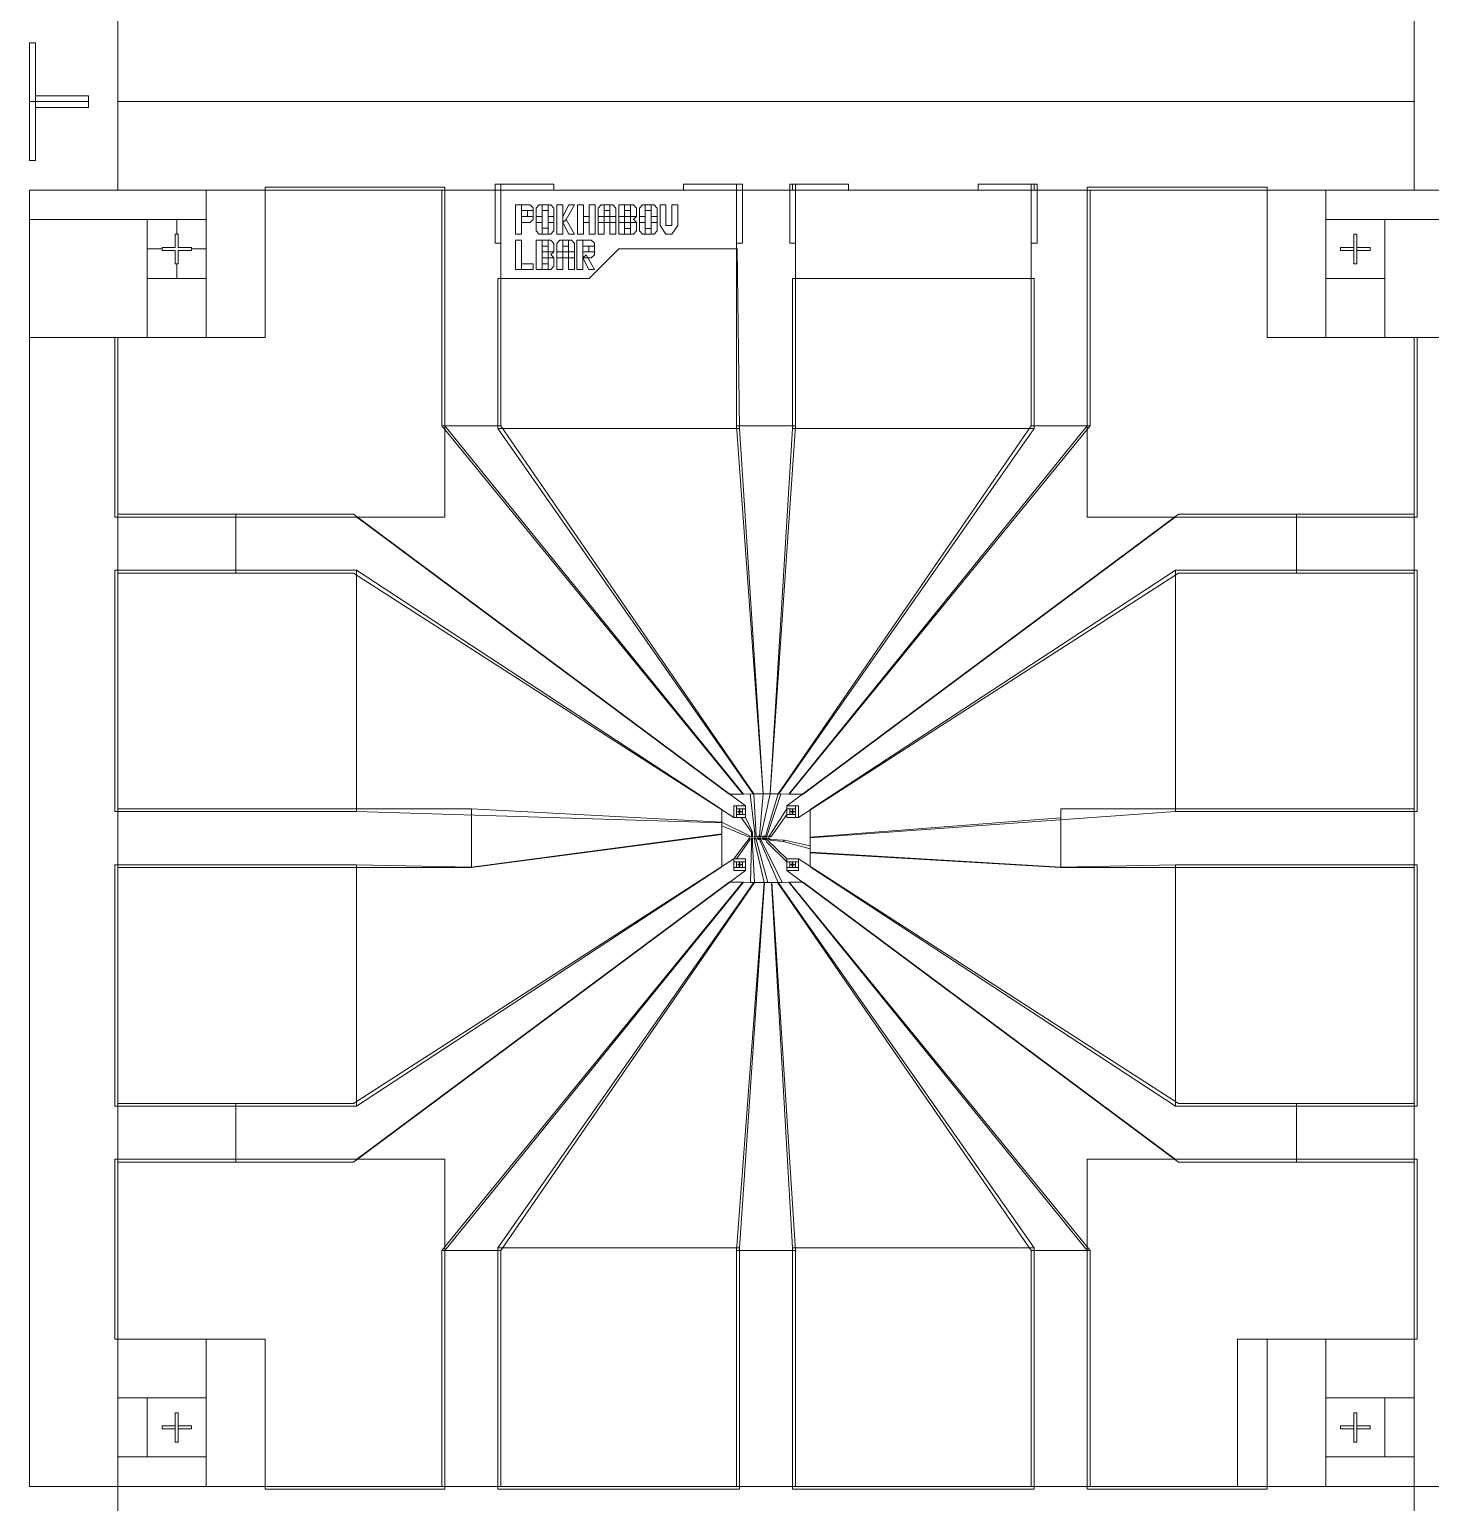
# Model space of a CAD drawing. Header units: millimetres. Extents: x -11355 to -1355, y 1102 to 18602.
# Drawn here: x -11355 to -8978, y 13724 to 16224 of the extents above; entities that cross this region are included whole.
import ezdxf

# ---------------------------------------------------------------- set-up
doc = ezdxf.new("R2010")
doc.units = ezdxf.units.MM
doc.header["$MEASUREMENT"] = 0
doc.layers.add('Etching', color=7, linetype='Continuous')
doc.layers.add('Ohmic', color=7, linetype='Continuous')
doc.layers.add('Mark', color=7, linetype='Continuous', plot=False)

msp = doc.modelspace()

# ---------------------------------------------------------------- linework, layer by layer
at = {"layer": 'Etching', "color": 242, "lineweight": 9}
for points in [[(-11205, 16101.5), (-9005, 16101.5), (-9005, 16251.5), (-11205, 16251.5), (-11205, 16101.5)], [(-11205, 15951.5), (-9005, 15951.5), (-9005, 16101.5), (-11205, 16101.5), (-11205, 15951.5)], [(-11355, 15901.5), (-11055, 15901.5), (-11055, 15951.5), (-11355, 15951.5), (-11355, 15901.5)], [(-11055, 15701.5), (-10955, 15701.5), (-10955, 15951.5), (-11055, 15951.5), (-11055, 15701.5)], [(-10655, 15551.5), (-10555, 15551.5), (-10555, 15951.5), (-10655, 15951.5), (-10655, 15551.5)], [(-10155, 15551.5), (-10055, 15551.5), (-10055, 15951.5), (-10155, 15951.5), (-10155, 15551.5)], [(-9655, 15551.5), (-9555, 15551.5), (-9555, 15951.5), (-9655, 15951.5), (-9655, 15551.5)], [(-9255, 15701.5), (-9155, 15701.5), (-9155, 15951.5), (-9255, 15951.5), (-9255, 15701.5)], [(-9155, 15901.5), (-8855, 15901.5), (-8855, 15951.5), (-9155, 15951.5), (-9155, 15901.5)], [(-11355, 15701.5), (-11155, 15701.5), (-11155, 15901.5), (-11355, 15901.5), (-11355, 15701.5)], [(-9055, 15701.5), (-8855, 15701.5), (-8855, 15901.5), (-9055, 15901.5), (-9055, 15701.5)], [(-11155, 15701.5), (-11055, 15701.5), (-11055, 15801.5), (-11155, 15801.5), (-11155, 15701.5)], [(-9155, 15701.5), (-9055, 15701.5), (-9055, 15801.5), (-9155, 15801.5), (-9155, 15701.5)], [(-11355, 13751.5), (-11205, 13751.5), (-11205, 15701.5), (-11355, 15701.5), (-11355, 13751.5)], [(-9005, 13751.5), (-8855, 13751.5), (-8855, 15701.5), (-9005, 15701.5), (-9005, 13751.5)], [(-10144.303, 14926.332), (-10655, 15551.5), (-10555, 15551.5), (-10125.63, 14926.5), (-10144.303, 14926.332)], [(-10109.998, 14926.501), (-10155, 15551.5), (-10055, 15551.5), (-10098, 14926.501), (-10109.998, 14926.501)], [(-10065.697, 14926.332), (-9555, 15551.5), (-9655, 15551.5), (-10084.37, 14926.5), (-10065.697, 14926.332)], [(-11205, 15301.5), (-11005, 15301.5), (-11005, 15401.5), (-11205, 15401.5), (-11205, 15301.5)], [(-10805, 15401.5), (-11005, 15401.5), (-11005, 15301.5), (-10805, 15301.5), (-10160, 14886.5), (-10160, 14906.5), (-10140, 14906.5), (-10805, 15401.5)], [(-9405, 15401.5), (-9205, 15401.5), (-9205, 15301.5), (-9405, 15301.5), (-10050, 14886.5), (-10050, 14906.5), (-10070, 14906.5), (-9405, 15401.5)], [(-9205, 15301.5), (-9005, 15301.5), (-9005, 15401.5), (-9205, 15401.5), (-9205, 15301.5)], [(-10125.957, 14852.997), (-10121.957, 14852.997), (-10121.957, 14854.997), (-10126, 14926.612), (-10132, 14926.442), (-10123.959, 14859.497), (-10123.959, 14854.997), (-10125.957, 14852.997)], [(-10109.998, 14926.501), (-10097.999, 14926.501), (-10114, 14854.998), (-10116.001, 14854.998), (-10109.998, 14926.501)], [(-10106, 14854.999), (-10103.998, 14854.999), (-10080, 14926.46), (-10084.37, 14926.5), (-10106, 14854.999)], [(-11205, 14801.5), (-10605, 14801.5), (-10605, 14901.5), (-11205, 14901.5), (-11205, 14801.5)], [(-10180, 14878.487), (-10180, 14857.929), (-10605, 14801.5), (-10605, 14901.5), (-10180, 14878.487)], [(-10160, 14886.5), (-10155, 14886.5), (-10155, 14906.5), (-10160, 14906.5), (-10160, 14886.5)], [(-10155, 14901.5), (-10140, 14901.5), (-10140, 14906.5), (-10155, 14906.5), (-10155, 14901.5)], [(-10145, 14891.5), (-10140, 14891.5), (-10140, 14901.5), (-10145, 14901.5), (-10145, 14891.5)], [(-10070, 14891.5), (-10096, 14854.999), (-10100, 14854.999), (-10070, 14901.5), (-10070, 14891.5)], [(-10070, 14901.5), (-10055, 14901.5), (-10055, 14906.5), (-10070, 14906.5), (-10070, 14901.5)], [(-10070, 14891.5), (-10065, 14891.5), (-10065, 14901.5), (-10070, 14901.5), (-10070, 14891.5)], [(-10055, 14886.5), (-10050, 14886.5), (-10050, 14906.5), (-10055, 14906.5), (-10055, 14886.5)], [(-9605, 14801.5), (-9005, 14801.5), (-9005, 14901.5), (-9605, 14901.5), (-9605, 14801.5)], [(-10180, 14872.58), (-10134, 14853), (-10131.998, 14855), (-10180, 14878.487), (-10180, 14872.58)], [(-10155, 14886.5), (-10140, 14886.5), (-10140, 14891.5), (-10155, 14891.5), (-10155, 14886.5)], [(-10140, 14886.5), (-10147.5, 14886.5), (-10130, 14861.465), (-10128, 14861.465), (-10140, 14886.5)], [(-10070, 14886.5), (-10055, 14886.5), (-10055, 14891.5), (-10070, 14891.5), (-10070, 14886.5)], [(-10030.001, 14853), (-10030, 14826.681), (-9605, 14801.5), (-9605, 14886.121), (-10030.001, 14853)], [(-10155.027, 14816.5), (-10160, 14816.5), (-10134, 14850.999), (-10132.001, 14848.999), (-10155.027, 14816.5)], [(-10134, 14853), (-10132, 14853), (-10131.998, 14855), (-10134, 14853)], [(-10134, 14850.999), (-10132, 14850.999), (-10132.001, 14848.999), (-10134, 14850.999)], [(-10130, 14855), (-10128, 14855), (-10128, 14861.465), (-10130, 14861.465), (-10130, 14855)], [(-10128, 14855), (-10130, 14854.999), (-10130, 14853), (-10128, 14853), (-10128, 14855)], [(-10130, 14849), (-10128, 14849), (-10128, 14851), (-10130, 14851), (-10130, 14849)], [(-10126, 14851), (-10122, 14851), (-10122, 14849), (-10102, 14776.501), (-10108, 14776.501), (-10124.002, 14844.5), (-10124.002, 14849), (-10126, 14851)], [(-10120, 14853), (-10118, 14853), (-10118.003, 14854.999), (-10120, 14853)], [(-10120, 14851), (-10118, 14851), (-10118, 14849), (-10118.003, 14849), (-10120, 14851)], [(-10118.003, 14853), (-10114, 14853), (-10114, 14854.999), (-10118.003, 14854.999), (-10118.003, 14853)], [(-10118.003, 14849), (-10114, 14849), (-10114, 14850.999), (-10118.003, 14850.999), (-10118.003, 14849)], [(-10109.998, 14854.999), (-10104, 14854.999), (-10104.001, 14853), (-10111.998, 14853), (-10109.998, 14854.999)], [(-10111.998, 14851), (-10109.998, 14851), (-10109.998, 14849), (-10110, 14849), (-10111.998, 14851)], [(-10110, 14851), (-10104, 14851), (-10104, 14849), (-10110, 14849), (-10110, 14851)], [(-10102, 14853), (-10100, 14853), (-10096, 14854.999), (-10100, 14854.999), (-10102, 14853)], [(-10097.334, 14849), (-10098, 14848), (-10102, 14851), (-10100, 14851), (-10097.334, 14849)], [(-10131.605, 14776.56), (-10124.63, 14776.499), (-10128, 14841.499), (-10130, 14841.499), (-10131.605, 14776.56)], [(-10130, 14844.5), (-10128, 14844.5), (-10128, 14849), (-10130, 14849), (-10130, 14844.5)], [(-10130, 14841.5), (-10128, 14841.5), (-10128, 14844.5), (-10130, 14844.5), (-10130, 14841.5)], [(-10116.001, 14849), (-10084.37, 14776.5), (-10078, 14776.563), (-10113.999, 14849), (-10116.001, 14849)], [(-10070, 14811.5), (-10104.001, 14844.5), (-10105.997, 14849), (-10103.997, 14849), (-10070, 14816.5), (-10070, 14811.5)], [(-10076, 14845.999), (-10098, 14848), (-10097.334, 14849), (-10074, 14848), (-10076, 14845.999)], [(-10030.001, 14833.615), (-10076, 14846), (-10074, 14848), (-10030.001, 14838.5), (-10030.001, 14833.615)], [(-10805, 14301.5), (-11005, 14301.5), (-11005, 14401.5), (-10805, 14401.5), (-10160, 14816.5), (-10160, 14796.5), (-10140, 14796.5), (-10805, 14301.5)], [(-10160, 14811.5), (-10140, 14811.5), (-10140, 14816.5), (-10160, 14816.5), (-10160, 14811.5)], [(-10160, 14801.5), (-10155, 14801.5), (-10155, 14811.5), (-10160, 14811.5), (-10160, 14801.5)], [(-10160, 14796.5), (-10140, 14796.5), (-10140, 14801.5), (-10160, 14801.5), (-10160, 14796.5)], [(-10145, 14801.5), (-10140, 14801.5), (-10140, 14811.5), (-10145, 14811.5), (-10145, 14801.5)], [(-10070, 14811.5), (-10050, 14811.5), (-10050, 14816.5), (-10070, 14816.5), (-10070, 14811.5)], [(-9405, 14301.5), (-9205, 14301.5), (-9205, 14401.5), (-9405, 14401.5), (-10050, 14816.5), (-10050, 14796.5), (-10070, 14796.5), (-9405, 14301.5)], [(-10070, 14801.5), (-10065, 14801.5), (-10065, 14811.5), (-10070, 14811.5), (-10070, 14801.5)], [(-10070, 14796.5), (-10050, 14796.5), (-10050, 14801.5), (-10070, 14801.5), (-10070, 14796.5)], [(-10055, 14801.5), (-10050, 14801.5), (-10050, 14811.5), (-10055, 14811.5), (-10055, 14801.5)], [(-10144.303, 14776.668), (-10655, 14151.5), (-10555, 14151.5), (-10124.63, 14776.5), (-10144.303, 14776.668)], [(-10108, 14776.501), (-10155, 14151.5), (-10055, 14151.5), (-10095, 14776.501), (-10108, 14776.501)], [(-10065.697, 14776.668), (-9555, 14151.5), (-9655, 14151.5), (-10085.37, 14776.5), (-10065.697, 14776.668)], [(-11205, 14301.5), (-11005, 14301.5), (-11005, 14401.5), (-11205, 14401.5), (-11205, 14301.5)], [(-9205, 14301.5), (-9005, 14301.5), (-9005, 14401.5), (-9205, 14401.5), (-9205, 14301.5)], [(-10655, 13751.5), (-10555, 13751.5), (-10555, 14151.5), (-10655, 14151.5), (-10655, 13751.5)], [(-10155, 13751.5), (-10055, 13751.5), (-10055, 14151.5), (-10155, 14151.5), (-10155, 13751.5)], [(-9655, 13751.5), (-9555, 13751.5), (-9555, 14151.5), (-9655, 14151.5), (-9655, 13751.5)], [(-11205, 13901.5), (-11055, 13901.5), (-11055, 14001.5), (-11205, 14001.5), (-11205, 13901.5)], [(-11055, 13751.5), (-10955, 13751.5), (-10955, 14001.5), (-11055, 14001.5), (-11055, 13751.5)], [(-9305, 13751.5), (-9155, 13751.5), (-9155, 14001.5), (-9305, 14001.5), (-9305, 13751.5)], [(-9155, 13901.5), (-9005, 13901.5), (-9005, 14001.5), (-9155, 14001.5), (-9155, 13901.5)], [(-11205, 13801.5), (-11155, 13801.5), (-11155, 13901.5), (-11205, 13901.5), (-11205, 13801.5)], [(-9055, 13801.5), (-9005, 13801.5), (-9005, 13901.5), (-9055, 13901.5), (-9055, 13801.5)], [(-11205, 13751.5), (-11055, 13751.5), (-11055, 13801.5), (-11205, 13801.5), (-11205, 13751.5)], [(-9155, 13751.5), (-9005, 13751.5), (-9005, 13801.5), (-9155, 13801.5), (-9155, 13751.5)], [(-11205, 13601.5), (-9005, 13601.5), (-9005, 13751.5), (-11205, 13751.5), (-11205, 13601.5)]]:
    msp.add_lwpolyline(points, dxfattribs=at)
at = {"layer": 'Mark', "color": 250, "lineweight": 9}
for points in [[(-11155, 15901.5), (-11105, 15901.5), (-11105, 15876.5), (-11107.5, 15876.5), (-11107.5, 15854), (-11130, 15854), (-11130, 15851.5), (-11155, 15851.5), (-11155, 15901.5)], [(-11055, 15901.5), (-11105, 15901.5), (-11105, 15876.5), (-11102.5, 15876.5), (-11102.5, 15854), (-11080, 15854), (-11080, 15851.5), (-11055, 15851.5), (-11055, 15901.5)], [(-11155, 15801.5), (-11105, 15801.5), (-11105, 15826.5), (-11107.5, 15826.5), (-11107.5, 15849), (-11130, 15849), (-11130, 15851.5), (-11155, 15851.5), (-11155, 15801.5)], [(-11055, 15801.5), (-11105, 15801.5), (-11105, 15826.5), (-11102.5, 15826.5), (-11102.5, 15849), (-11080, 15849), (-11080, 15851.5), (-11055, 15851.5), (-11055, 15801.5)]]:
    msp.add_lwpolyline(points, dxfattribs=at)
at = {"layer": 'Ohmic', "color": 114, "lineweight": 9}
for points in [[(-11355, 16101.5), (-11345, 16101.5), (-11345, 16201.5), (-11355, 16201.5), (-11355, 16101.5)], [(-11355, 16001.5), (-11345, 16001.5), (-11345, 16101.5), (-11355, 16101.5), (-11355, 16001.5)], [(-11255, 16111.5), (-11255, 16101.5), (-11345, 16101.5), (-11345, 16111.5), (-11255, 16111.5)], [(-11255, 16091.5), (-11255, 16101.5), (-11345, 16101.5), (-11345, 16091.5), (-11255, 16091.5)], [(-11210, 15396.5), (-10650, 15396.5), (-10650, 15956.5), (-10955, 15956.5), (-10955, 15701.5), (-11210, 15701.5), (-11210, 15396.5)], [(-10565, 15861.5), (-10555, 15861.5), (-10555, 15961.5), (-10565, 15961.5), (-10565, 15861.5)], [(-10465, 15951.5), (-10465, 15961.5), (-10555, 15961.5), (-10555, 15951.5), (-10465, 15951.5)], [(-10245, 15951.5), (-10245, 15961.5), (-10155, 15961.5), (-10155, 15951.5), (-10245, 15951.5)], [(-10155, 15861.5), (-10145, 15861.5), (-10145, 15961.5), (-10155, 15961.5), (-10155, 15861.5)], [(-10065, 15861.5), (-10055, 15861.5), (-10055, 15961.5), (-10065, 15961.5), (-10065, 15861.5)], [(-9965, 15951.5), (-9965, 15961.5), (-10060, 15961.5), (-10060, 15951.5), (-9965, 15951.5)], [(-9745, 15951.5), (-9745, 15961.5), (-9650, 15961.5), (-9650, 15951.5), (-9745, 15951.5)], [(-9655, 15861.5), (-9645, 15861.5), (-9645, 15961.5), (-9655, 15961.5), (-9655, 15861.5)], [(-9000, 15396.5), (-9560, 15396.5), (-9560, 15956.5), (-9255, 15956.5), (-9255, 15701.5), (-9000, 15701.5), (-9000, 15396.5)], [(-10530, 15876.484), (-10520, 15876.484), (-10520, 15926.484), (-10530, 15926.484), (-10530, 15876.484)], [(-10520, 15926.484), (-10520, 15916.484), (-10500, 15916.484), (-10500, 15921.468), (-10505.597, 15926.484), (-10520, 15926.484)], [(-10495, 15906.5), (-10485, 15906.5), (-10485, 15926.5), (-10489.984, 15926.5), (-10495, 15920.903), (-10495, 15906.5)], [(-10485, 15916.5), (-10475, 15916.5), (-10475, 15926.5), (-10485, 15926.5), (-10485, 15916.5)], [(-10465, 15906.5), (-10475, 15906.5), (-10475, 15926.5), (-10470.016, 15926.5), (-10465, 15920.903), (-10465, 15906.5)], [(-10460, 15876.484), (-10450, 15876.484), (-10450, 15926.484), (-10460, 15926.484), (-10460, 15876.484)], [(-10450, 15906.484), (-10440, 15926.484), (-10430, 15926.484), (-10444.433, 15901.484), (-10450, 15896.484), (-10450, 15906.484)], [(-10425, 15876.484), (-10415, 15876.484), (-10415, 15926.484), (-10425, 15926.484), (-10425, 15876.484)], [(-10405, 15876.484), (-10395, 15876.484), (-10395, 15926.484), (-10405, 15926.484), (-10405, 15876.484)], [(-10390, 15906.484), (-10380, 15906.484), (-10380, 15926.484), (-10384.984, 15926.484), (-10390, 15920.887), (-10390, 15906.484)], [(-10380, 15916.484), (-10370, 15916.484), (-10370, 15926.484), (-10380, 15926.484), (-10380, 15916.484)], [(-10360, 15906.484), (-10370, 15906.484), (-10370, 15926.484), (-10365.016, 15926.484), (-10360, 15920.887), (-10360, 15906.484)], [(-10355, 15906.484), (-10345, 15906.484), (-10345, 15926.484), (-10355, 15926.484), (-10355, 15906.484)], [(-10345, 15916.484), (-10335, 15916.484), (-10335, 15926.484), (-10345, 15926.484), (-10345, 15916.484)], [(-10325, 15906.484), (-10335, 15906.484), (-10335, 15926.484), (-10330.016, 15926.484), (-10325, 15920.887), (-10325, 15906.484)], [(-10320, 15906.484), (-10310, 15906.484), (-10310, 15926.484), (-10314.984, 15926.484), (-10320, 15920.887), (-10320, 15906.484)], [(-10310, 15916.484), (-10300, 15916.484), (-10300, 15926.484), (-10310, 15926.484), (-10310, 15916.484)], [(-10290, 15906.484), (-10300, 15906.484), (-10300, 15926.484), (-10295.016, 15926.484), (-10290, 15920.887), (-10290, 15906.484)], [(-10265, 15876.484), (-10275, 15876.484), (-10285, 15891.389), (-10285, 15926.484), (-10275, 15926.484), (-10275, 15891.389), (-10265, 15891.389), (-10265, 15926.484), (-10255, 15926.484), (-10255, 15891.389), (-10265, 15876.484)], [(-10520, 15896.484), (-10520, 15906.484), (-10500, 15906.484), (-10500, 15901.5), (-10505.597, 15896.484), (-10520, 15896.484)], [(-10510, 15906.484), (-10510, 15916.484), (-10500, 15916.484), (-10500, 15906.484), (-10510, 15906.484)], [(-10495, 15896.5), (-10485, 15896.5), (-10485, 15906.5), (-10495, 15906.5), (-10495, 15896.5)], [(-10475, 15896.5), (-10465, 15896.5), (-10465, 15906.5), (-10475, 15906.5), (-10475, 15896.5)], [(-10450, 15896.484), (-10440, 15876.484), (-10430, 15876.484), (-10444.433, 15901.484), (-10450, 15896.484)], [(-10415, 15896.484), (-10405, 15896.484), (-10405, 15906.484), (-10415, 15906.484), (-10415, 15896.484)], [(-10390, 15896.484), (-10380, 15896.484), (-10380, 15906.484), (-10390, 15906.484), (-10390, 15896.484)], [(-10380, 15896.484), (-10370, 15896.484), (-10370, 15906.484), (-10380, 15906.484), (-10380, 15896.484)], [(-10370, 15896.484), (-10360, 15896.484), (-10360, 15906.484), (-10370, 15906.484), (-10370, 15896.484)], [(-10355, 15896.484), (-10345, 15896.484), (-10345, 15906.484), (-10355, 15906.484), (-10355, 15896.484)], [(-10345, 15896.484), (-10335, 15896.484), (-10335, 15906.484), (-10345, 15906.484), (-10345, 15896.484)], [(-10335, 15906.484), (-10325, 15906.484), (-10330, 15902.19), (-10325, 15896.484), (-10335, 15896.484), (-10335, 15906.484)], [(-10320, 15896.484), (-10310, 15896.484), (-10310, 15906.484), (-10320, 15906.484), (-10320, 15896.484)], [(-10300, 15896.484), (-10290, 15896.484), (-10290, 15906.484), (-10300, 15906.484), (-10300, 15896.484)], [(-10495, 15896.5), (-10485, 15896.5), (-10485, 15876.5), (-10489.984, 15876.5), (-10495, 15882.097), (-10495, 15896.5)], [(-10485, 15876.5), (-10475, 15876.5), (-10475, 15886.5), (-10485, 15886.5), (-10485, 15876.5)], [(-10465, 15896.5), (-10475, 15896.5), (-10475, 15876.5), (-10470.016, 15876.5), (-10465, 15882.097), (-10465, 15896.5)], [(-10390, 15896.484), (-10380, 15896.484), (-10380, 15876.484), (-10390, 15876.484), (-10390, 15896.484)], [(-10360, 15896.484), (-10370, 15896.484), (-10370, 15876.484), (-10360, 15876.484), (-10360, 15896.484)], [(-10355, 15896.484), (-10345, 15896.484), (-10345, 15876.484), (-10355, 15876.484), (-10355, 15896.484)], [(-10345, 15876.484), (-10335, 15876.484), (-10335, 15886.484), (-10345, 15886.484), (-10345, 15876.484)], [(-10325, 15896.484), (-10335, 15896.484), (-10335, 15876.484), (-10330.016, 15876.484), (-10325, 15882.081), (-10325, 15896.484)], [(-10320, 15896.484), (-10310, 15896.484), (-10310, 15876.484), (-10314.984, 15876.484), (-10320, 15882.081), (-10320, 15896.484)], [(-10310, 15876.484), (-10300, 15876.484), (-10300, 15886.484), (-10310, 15886.484), (-10310, 15876.484)], [(-10290, 15896.484), (-10300, 15896.484), (-10300, 15876.484), (-10295.016, 15876.484), (-10290, 15882.081), (-10290, 15896.484)], [(-9107.5, 15826.5), (-9102.5, 15826.5), (-9102.5, 15876.5), (-9107.5, 15876.5), (-9107.5, 15826.5)], [(-10560, 15546.5), (-10150, 15546.5), (-10154, 15851.5), (-10355, 15851.5), (-10405, 15801.5), (-10560, 15801.5), (-10560, 15546.5)], [(-10530, 15816.484), (-10520, 15816.484), (-10520, 15866.484), (-10530, 15866.484), (-10530, 15816.484)], [(-10495, 15816.484), (-10485, 15816.484), (-10485, 15866.484), (-10495, 15866.484), (-10495, 15816.484)], [(-10485, 15856.484), (-10475, 15856.484), (-10475, 15866.484), (-10485, 15866.484), (-10485, 15856.484)], [(-10465, 15846.484), (-10475, 15846.484), (-10475, 15866.484), (-10470.016, 15866.484), (-10465, 15860.887), (-10465, 15846.484)], [(-10460.107, 15846.4), (-10450.107, 15846.4), (-10450.107, 15866.4), (-10455.091, 15866.4), (-10460.107, 15860.803), (-10460.107, 15846.4)], [(-10450.107, 15856.4), (-10440.107, 15856.4), (-10440.107, 15866.4), (-10450.107, 15866.4), (-10450.107, 15856.4)], [(-10430.107, 15846.4), (-10440.107, 15846.4), (-10440.107, 15866.4), (-10435.123, 15866.4), (-10430.107, 15860.803), (-10430.107, 15846.4)], [(-10426.002, 15816.5), (-10416.002, 15816.5), (-10416.002, 15866.5), (-10426.002, 15866.5), (-10426.002, 15816.5)], [(-10416.002, 15866.5), (-10416.002, 15856.5), (-10396.002, 15856.5), (-10396.002, 15861.484), (-10401.599, 15866.5), (-10416.002, 15866.5)], [(-10406.002, 15846.5), (-10406.002, 15856.5), (-10396.002, 15856.5), (-10396.002, 15846.5), (-10406.002, 15846.5)], [(-9130, 15854), (-9130, 15849), (-9107.5, 15849), (-9107.5, 15854), (-9130, 15854)], [(-9080, 15854), (-9080, 15849), (-9102.5, 15849), (-9102.5, 15854), (-9080, 15854)], [(-10520, 15816.484), (-10500, 15816.484), (-10500, 15826.484), (-10520, 15826.484), (-10520, 15816.484)], [(-10485, 15836.484), (-10475, 15836.484), (-10475, 15846.484), (-10485, 15846.484), (-10485, 15836.484)], [(-10485, 15816.484), (-10475, 15816.484), (-10475, 15826.484), (-10485, 15826.484), (-10485, 15816.484)], [(-10475, 15846.484), (-10465, 15846.484), (-10470, 15842.19), (-10465, 15836.484), (-10475, 15836.484), (-10475, 15846.484)], [(-10465, 15836.484), (-10475, 15836.484), (-10475, 15816.484), (-10470.016, 15816.484), (-10465, 15822.081), (-10465, 15836.484)], [(-10460.107, 15836.4), (-10450.107, 15836.4), (-10450.107, 15846.4), (-10460.107, 15846.4), (-10460.107, 15836.4)], [(-10460.107, 15836.4), (-10450.107, 15836.4), (-10450.107, 15816.4), (-10460.107, 15816.4), (-10460.107, 15836.4)], [(-10450.107, 15836.4), (-10440.107, 15836.4), (-10440.107, 15846.4), (-10450.107, 15846.4), (-10450.107, 15836.4)], [(-10440.107, 15836.4), (-10430.107, 15836.4), (-10430.107, 15846.4), (-10440.107, 15846.4), (-10440.107, 15836.4)], [(-10430.107, 15836.4), (-10440.107, 15836.4), (-10440.107, 15816.4), (-10430.107, 15816.4), (-10430.107, 15836.4)], [(-10416.002, 15836.5), (-10416.002, 15846.5), (-10396.002, 15846.5), (-10396.002, 15841.516), (-10401.599, 15836.5), (-10416.002, 15836.5)], [(-10416.002, 15836.5), (-10406.002, 15816.5), (-10396.002, 15816.5), (-10410.435, 15841.5), (-10416.002, 15836.5)], [(-10060, 15546.5), (-9650, 15546.5), (-9650, 15801.5), (-10060, 15801.5), (-10060, 15546.5)], [(-10799.282, 15396.5), (-10650, 15396.5), (-10650, 15551.496), (-10143.303, 14926.332), (-10167.855, 14926.332), (-10799.282, 15396.5)], [(-9410.718, 15396.5), (-9560, 15396.5), (-9560, 15551.496), (-10066.697, 14926.332), (-10042.145, 14926.332), (-9410.718, 15396.5)], [(-10126.676, 14926.5), (-10560, 15546.5), (-10150, 15546.5), (-10109.754, 14926.501), (-10126.676, 14926.5)], [(-10083.324, 14926.5), (-9650, 15546.5), (-10060, 15546.5), (-10098.361, 14926.501), (-10083.324, 14926.5)], [(-11210, 14896.5), (-10800, 14896.5), (-10800, 15306.5), (-11210, 15306.5), (-11210, 14896.5)], [(-10800, 14896.5), (-10800, 15306.5), (-10180, 14900.368), (-10180, 14877.487), (-10800, 14896.5)], [(-9410, 14896.5), (-9410, 15306.5), (-10030, 14900.368), (-10030, 14852.179), (-9410, 14896.5)], [(-9410, 14896.5), (-9000, 14896.5), (-9000, 15306.5), (-9410, 15306.5), (-9410, 14896.5)], [(-10153, 14896), (-10153, 14897), (-10150.5, 14897), (-10150.5, 14896), (-10153, 14896)], [(-10150.5, 14893.5), (-10149.5, 14893.5), (-10149.5, 14899.5), (-10150.5, 14899.5), (-10150.5, 14893.5)], [(-10149.5, 14896), (-10149.5, 14897), (-10147, 14897), (-10147, 14896), (-10149.5, 14896)], [(-10060.5, 14896), (-10060.5, 14897), (-10063, 14897), (-10063, 14896), (-10060.5, 14896)], [(-10060.5, 14893.5), (-10059.5, 14893.5), (-10059.5, 14899.5), (-10060.5, 14899.5), (-10060.5, 14893.5)], [(-10057, 14896), (-10057, 14897), (-10059.5, 14897), (-10059.5, 14896), (-10057, 14896)], [(-10800, 14396.5), (-10800, 14568.954), (-10800, 14806.5), (-10605, 14802.5), (-10180, 14858.929), (-10180, 14802.668), (-10800, 14396.5)], [(-9410, 14396.5), (-9410, 14568.954), (-9410, 14806.5), (-9605, 14802.5), (-10030, 14827.861), (-10030, 14802.668), (-9410, 14396.5)], [(-11210, 14396.5), (-10800, 14396.5), (-10800, 14806.5), (-11210, 14806.5), (-11210, 14396.5)], [(-10153, 14806), (-10153, 14807), (-10150.5, 14807), (-10150.5, 14806), (-10153, 14806)], [(-10150.5, 14803.5), (-10149.5, 14803.5), (-10149.5, 14809.5), (-10150.5, 14809.5), (-10150.5, 14803.5)], [(-10149.5, 14806), (-10149.5, 14807), (-10147, 14807), (-10147, 14806), (-10149.5, 14806)], [(-10060.5, 14806), (-10060.5, 14807), (-10063, 14807), (-10063, 14806), (-10060.5, 14806)], [(-10060.5, 14803.5), (-10059.5, 14803.5), (-10059.5, 14809.5), (-10060.5, 14809.5), (-10060.5, 14803.5)], [(-10057, 14806), (-10057, 14807), (-10059.5, 14807), (-10059.5, 14806), (-10057, 14806)], [(-9410, 14396.5), (-9000, 14396.5), (-9000, 14806.5), (-9410, 14806.5), (-9410, 14396.5)], [(-10799.282, 14306.5), (-10650, 14306.5), (-10650, 14151.504), (-10143.303, 14776.668), (-10167.855, 14776.668), (-10799.282, 14306.5)], [(-10150, 14156.5), (-10560, 14156.5), (-10125.63, 14776.5), (-10107.584, 14776.501), (-10150, 14156.5)], [(-10060, 14156.5), (-9650, 14156.5), (-10084.37, 14776.5), (-10096, 14776.5), (-10060, 14156.5)], [(-9410.718, 14306.5), (-9560, 14306.5), (-9560, 14151.504), (-10066.697, 14776.668), (-10042.145, 14776.668), (-9410.718, 14306.5)], [(-11210, 14306.5), (-10650, 14306.5), (-10650, 13746.5), (-10955, 13746.5), (-10955, 14001.5), (-11210, 14001.5), (-11210, 14306.5)], [(-9000, 14306.5), (-9560, 14306.5), (-9560, 13746.5), (-9255, 13746.5), (-9255, 14001.5), (-9000, 14001.5), (-9000, 14306.5)], [(-10560, 13746.5), (-10150, 13746.5), (-10150, 14156.5), (-10560, 14156.5), (-10560, 13746.5)], [(-10060, 13746.5), (-9650, 13746.5), (-9650, 14156.5), (-10060, 14156.5), (-10060, 13746.5)], [(-11107.5, 13826.5), (-11102.5, 13826.5), (-11102.5, 13876.5), (-11107.5, 13876.5), (-11107.5, 13826.5)], [(-9107.5, 13826.5), (-9102.5, 13826.5), (-9102.5, 13876.5), (-9107.5, 13876.5), (-9107.5, 13826.5)], [(-11130, 13854), (-11130, 13849), (-11107.5, 13849), (-11107.5, 13854), (-11130, 13854)], [(-11080, 13854), (-11080, 13849), (-11102.5, 13849), (-11102.5, 13854), (-11080, 13854)], [(-9130, 13854), (-9130, 13849), (-9107.5, 13849), (-9107.5, 13854), (-9130, 13854)], [(-9080, 13854), (-9080, 13849), (-9102.5, 13849), (-9102.5, 13854), (-9080, 13854)]]:
    msp.add_lwpolyline(points, dxfattribs=at)

doc.saveas('drawing.dxf')
